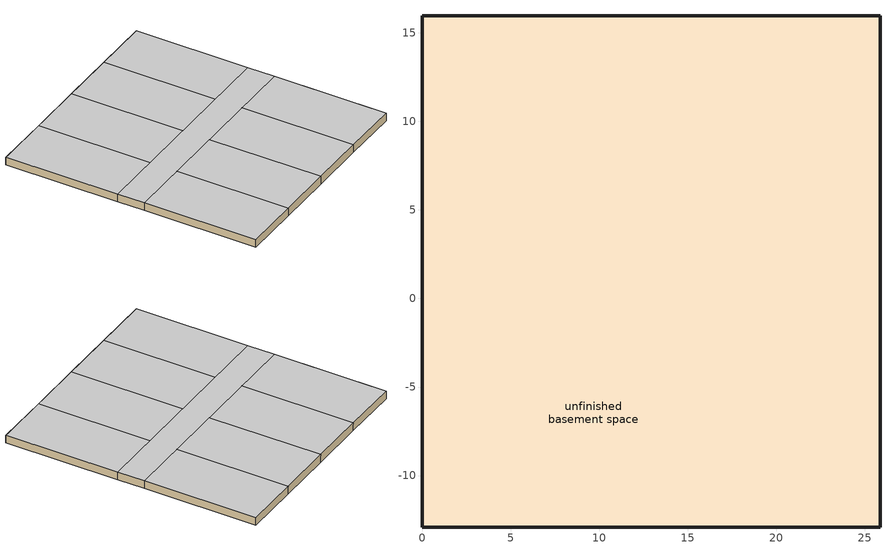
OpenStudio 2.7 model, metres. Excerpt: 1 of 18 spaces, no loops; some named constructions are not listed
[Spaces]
unfinished basement space
 floor foundation (FloorFndGrndUnfinB 1): 0,0 0,3.05 25.86,3.05 25.86,0 z-0.91
 floor foundation (FloorFndGrndUnfinB): 0,-12.93 0,0 6.47,0 6.47,-12.93 z-0.91
 floor foundation (FloorFndGrndUnfinB 4): 0,3.05 0,15.98 6.47,15.98 6.47,3.05 z-0.91
 floor foundation (FloorFndGrndUnfinB 5): 6.47,-12.93 6.47,0 12.93,0 12.93,-12.93 z-0.91
 floor foundation (FloorFndGrndUnfinB 2): 6.47,3.05 6.47,15.98 12.93,15.98 12.93,3.05 z-0.91
 floor foundation (FloorFndGrndUnfinB 3): 12.93,-12.93 12.93,0 19.4,0 19.4,-12.93 z-0.91
 floor foundation (FloorFndGrndUnfinB 6): 12.93,3.05 12.93,15.98 19.4,15.98 19.4,3.05 z-0.91
 floor foundation (FloorFndGrndUnfinB 7): 19.4,-12.93 19.4,0 25.86,0 25.86,-12.93 z-0.91
 floor foundation (FloorFndGrndUnfinB 8): 19.4,3.05 19.4,15.98 25.86,15.98 25.86,3.05 z-0.91
 wall foundation (WallFndGrndUnfinB 1): 0,3.05 0,0 / 25.86,0 25.86,3.05 z-0.91:0
 wall foundation (WallFndGrndUnfinB): 0,0 0,-12.93 6.47,-12.93 z-0.91:0
 wall foundation (WallFndGrndUnfinB 4): 6.47,15.98 0,15.98 0,3.05 z-0.91:0
 wall foundation (WallFndGrndUnfinB 5): 6.47,-12.93 12.93,-12.93 z-0.91:0
 wall foundation (WallFndGrndUnfinB 2): 12.93,15.98 6.47,15.98 z-0.91:0
 wall foundation (WallFndGrndUnfinB 3): 12.93,-12.93 19.4,-12.93 z-0.91:0
 wall foundation (WallFndGrndUnfinB 6): 19.4,15.98 12.93,15.98 z-0.91:0
 wall foundation (WallFndGrndUnfinB 7): 19.4,-12.93 25.86,-12.93 25.86,0 z-0.91:0
 wall foundation (WallFndGrndUnfinB 8): 25.86,3.05 25.86,15.98 19.4,15.98 z-0.91:0
 ceiling adiabatic (RoofUnfinUninsExt): 25.86,0 25.86,3.05 0,3.05 0,0 z0
 ceiling to living space (FloorUnfinBInsFin): 6.47,-12.93 6.47,0 0,0 0,-12.93 z0
 ceiling to living space|unit 2 (FloorUnfinBInsFin): 6.47,3.05 6.47,15.98 0,15.98 0,3.05 z0
 ceiling to living space|unit 3|story 1 (FloorUnfinBInsFin): 12.93,-12.93 12.93,0 6.47,0 6.47,-12.93 z0
 ceiling to living space|unit 4|story 1 (FloorUnfinBInsFin): 12.93,3.05 12.93,15.98 6.47,15.98 6.47,3.05 z0
 ceiling to living space|unit 5|story 1 (FloorUnfinBInsFin): 19.4,-12.93 19.4,0 12.93,0 12.93,-12.93 z0
 ceiling to living space|unit 6|story 1 (FloorUnfinBInsFin): 19.4,3.05 19.4,15.98 12.93,15.98 12.93,3.05 z0
 ceiling to living space|unit 7|story 1 (FloorUnfinBInsFin): 25.86,-12.93 25.86,0 19.4,0 19.4,-12.93 z0
 ceiling to living space|unit 8|story 1 (FloorUnfinBInsFin): 25.86,3.05 25.86,15.98 19.4,15.98 19.4,3.05 z0
[Construction]
FloorUnfinBInsFin: FloorIns, RoofSheathing, Wood Floor, Floor Covering
[Schedule:Ruleset]
Name | Default Day Schedule
res nv_3 temp schedule | Schedule Day 6
res nv_3 avail schedule | Schedule Day 7
res mv_3 range exhaust schedule | Schedule Day 8
res mv_3 bath exhaust schedule | Schedule Day 9
res nv_1 temp schedule | Schedule Day 10
res nv_1 avail schedule | Schedule Day 11
res mv_1 range exhaust schedule | Schedule Day 12
res mv_1 bath exhaust schedule | Schedule Day 13
res nv_2 temp schedule | Schedule Day 14
res nv_2 avail schedule | Schedule Day 15
res mv_2 range exhaust schedule | Schedule Day 16
res mv_2 bath exhaust schedule | Schedule Day 17
res nv_4 temp schedule | Schedule Day 18
res nv_4 avail schedule | Schedule Day 19
res mv_4 range exhaust schedule | Schedule Day 20
res mv_4 bath exhaust schedule | Schedule Day 21
res nv_7 temp schedule | Schedule Day 22
res nv_7 avail schedule | Schedule Day 23
res mv_7 range exhaust schedule | Schedule Day 24
res mv_7 bath exhaust schedule | Schedule Day 25
res nv_5 temp schedule | Schedule Day 26
res nv_5 avail schedule | Schedule Day 27
res mv_5 range exhaust schedule | Schedule Day 28
res mv_5 bath exhaust schedule | Schedule Day 29
res nv_6 temp schedule | Schedule Day 30
res nv_6 avail schedule | Schedule Day 31
res mv_6 range exhaust schedule | Schedule Day 32
res mv_6 bath exhaust schedule | Schedule Day 33
res nv_8 temp schedule | Schedule Day 34
res nv_8 avail schedule | Schedule Day 35
res mv_8 range exhaust schedule | Schedule Day 36
res mv_8 bath exhaust schedule | Schedule Day 37
[Schedule:Day]
Schedule Day 6; Schedule Day 7; Schedule Day 8; Schedule Day 9; Schedule Day 10; Schedule Day 11; Schedule Day 12; Schedule Day 13; Schedule Day 14; Schedule Day 15; Schedule Day 16; Schedule Day 17; Schedule Day 18; Schedule Day 19; Schedule Day 20; Schedule Day 21; Schedule Day 22; Schedule Day 23; Schedule Day 24; Schedule Day 25; Schedule Day 26; Schedule Day 27; Schedule Day 28; Schedule Day 29; Schedule Day 30; Schedule Day 31; Schedule Day 32; Schedule Day 33; Schedule Day 34; Schedule Day 35; Schedule Day 36; Schedule Day 37: 24, 0, 0
res nv_3 temp schedule allday1; res nv_3 temp schedule allday2; res nv_3 temp schedule allday3; res nv_3 temp schedule allday4; res nv_3 temp schedule allday11; res nv_3 temp schedule allday12; res nv_1 temp schedule allday1; res nv_1 temp schedule allday2; res nv_1 temp schedule allday3; res nv_1 temp schedule allday4; res nv_1 temp schedule allday11; res nv_1 temp schedule allday12; res nv_2 temp schedule allday1; res nv_2 temp schedule allday2; res nv_2 temp schedule allday3; res nv_2 temp schedule allday4; res nv_2 temp schedule allday11; res nv_2 temp schedule allday12; res nv_4 temp schedule allday1; res nv_4 temp schedule allday2; res nv_4 temp schedule allday3; res nv_4 temp schedule allday4; res nv_4 temp schedule allday11; res nv_4 temp schedule allday12; res nv_7 temp schedule allday1; res nv_7 temp schedule allday2; res nv_7 temp schedule allday3; res nv_7 temp schedule allday4; res nv_7 temp schedule allday11; res nv_7 temp schedule allday12; res nv_5 temp schedule allday1; res nv_5 temp schedule allday2; res nv_5 temp schedule allday3; res nv_5 temp schedule allday4; res nv_5 temp schedule allday11; res nv_5 temp schedule allday12; res nv_6 temp schedule allday1; res nv_6 temp schedule allday2; res nv_6 temp schedule allday3; res nv_6 temp schedule allday4; res nv_6 temp schedule allday11; res nv_6 temp schedule allday12; res nv_8 temp schedule allday1; res nv_8 temp schedule allday2; res nv_8 temp schedule allday3; res nv_8 temp schedule allday4; res nv_8 temp schedule allday11; res nv_8 temp schedule allday12: 1, 0, 23.8889, 24, 0, 23.8889
res nv_3 temp schedule allday5; res nv_3 temp schedule allday6; res nv_3 temp schedule allday10; res nv_1 temp schedule allday5; res nv_1 temp schedule allday6; res nv_1 temp schedule allday10; res nv_2 temp schedule allday5; res nv_2 temp schedule allday6; res nv_2 temp schedule allday10; res nv_4 temp schedule allday5; res nv_4 temp schedule allday6; res nv_4 temp schedule allday10; res nv_7 temp schedule allday5; res nv_7 temp schedule allday6; res nv_7 temp schedule allday10; res nv_5 temp schedule allday5; res nv_5 temp schedule allday6; res nv_5 temp schedule allday10; res nv_6 temp schedule allday5; res nv_6 temp schedule allday6; res nv_6 temp schedule allday10; res nv_8 temp schedule allday5; res nv_8 temp schedule allday6; res nv_8 temp schedule allday10: 24, 0, 22.2222
res nv_3 temp schedule allday7; res nv_3 temp schedule allday8; res nv_3 temp schedule allday9; res nv_1 temp schedule allday7; res nv_1 temp schedule allday8; res nv_1 temp schedule allday9; res nv_2 temp schedule allday7; res nv_2 temp schedule allday8; res nv_2 temp schedule allday9; res nv_4 temp schedule allday7; res nv_4 temp schedule allday8; res nv_4 temp schedule allday9; res nv_7 temp schedule allday7; res nv_7 temp schedule allday8; res nv_7 temp schedule allday9; res nv_5 temp schedule allday7; res nv_5 temp schedule allday8; res nv_5 temp schedule allday9; res nv_6 temp schedule allday7; res nv_6 temp schedule allday8; res nv_6 temp schedule allday9; res nv_8 temp schedule allday7; res nv_8 temp schedule allday8; res nv_8 temp schedule allday9: 1, 0, 22.2222, 24, 0, 22.2222
res nv_3 availability schedule allday1 on; res nv_3 availability schedule allday1 on 1; res nv_3 availability schedule allday1 on 2; res nv_3 availability schedule allday1 on 3; res nv_3 availability schedule allday1 on 4; res nv_3 availability schedule allday1 on 5; res nv_3 availability schedule allday1 on 6; res nv_3 availability schedule allday1 on 7; res nv_3 availability schedule allday1 on 8; res nv_3 availability schedule allday1 on 9; res nv_3 availability schedule allday1 on 10; res nv_3 availability schedule allday1 on 11; res nv_1 availability schedule allday1 on; res nv_1 availability schedule allday1 on 1; res nv_1 availability schedule allday1 on 2; res nv_1 availability schedule allday1 on 3; res nv_1 availability schedule allday1 on 4; res nv_1 availability schedule allday1 on 5; res nv_1 availability schedule allday1 on 6; res nv_1 availability schedule allday1 on 7; res nv_1 availability schedule allday1 on 8; res nv_1 availability schedule allday1 on 9; res nv_1 availability schedule allday1 on 10; res nv_1 availability schedule allday1 on 11; res nv_2 availability schedule allday1 on; res nv_2 availability schedule allday1 on 1; res nv_2 availability schedule allday1 on 2; res nv_2 availability schedule allday1 on 3; res nv_2 availability schedule allday1 on 4; res nv_2 availability schedule allday1 on 5; res nv_2 availability schedule allday1 on 6; res nv_2 availability schedule allday1 on 7; res nv_2 availability schedule allday1 on 8; res nv_2 availability schedule allday1 on 9; res nv_2 availability schedule allday1 on 10; res nv_2 availability schedule allday1 on 11; res nv_4 availability schedule allday1 on; res nv_4 availability schedule allday1 on 1; res nv_4 availability schedule allday1 on 2; res nv_4 availability schedule allday1 on 3; res nv_4 availability schedule allday1 on 4; res nv_4 availability schedule allday1 on 5; res nv_4 availability schedule allday1 on 6; res nv_4 availability schedule allday1 on 7; res nv_4 availability schedule allday1 on 8; res nv_4 availability schedule allday1 on 9; res nv_4 availability schedule allday1 on 10; res nv_4 availability schedule allday1 on 11; res nv_7 availability schedule allday1 on; res nv_7 availability schedule allday1 on 1; res nv_7 availability schedule allday1 on 2; res nv_7 availability schedule allday1 on 3; res nv_7 availability schedule allday1 on 4; res nv_7 availability schedule allday1 on 5; res nv_7 availability schedule allday1 on 6; res nv_7 availability schedule allday1 on 7; res nv_7 availability schedule allday1 on 8; res nv_7 availability schedule allday1 on 9; res nv_7 availability schedule allday1 on 10; res nv_7 availability schedule allday1 on 11; res nv_5 availability schedule allday1 on; res nv_5 availability schedule allday1 on 1; res nv_5 availability schedule allday1 on 2; res nv_5 availability schedule allday1 on 3; res nv_5 availability schedule allday1 on 4; res nv_5 availability schedule allday1 on 5; res nv_5 availability schedule allday1 on 6; res nv_5 availability schedule allday1 on 7; res nv_5 availability schedule allday1 on 8; res nv_5 availability schedule allday1 on 9; res nv_5 availability schedule allday1 on 10; res nv_5 availability schedule allday1 on 11; res nv_6 availability schedule allday1 on; res nv_6 availability schedule allday1 on 1; res nv_6 availability schedule allday1 on 2; res nv_6 availability schedule allday1 on 3; res nv_6 availability schedule allday1 on 4; res nv_6 availability schedule allday1 on 5; res nv_6 availability schedule allday1 on 6; res nv_6 availability schedule allday1 on 7; res nv_6 availability schedule allday1 on 8; res nv_6 availability schedule allday1 on 9; res nv_6 availability schedule allday1 on 10; res nv_6 availability schedule allday1 on 11; res nv_8 availability schedule allday1 on; res nv_8 availability schedule allday1 on 1; res nv_8 availability schedule allday1 on 2; res nv_8 availability schedule allday1 on 3; res nv_8 availability schedule allday1 on 4; res nv_8 availability schedule allday1 on 5; res nv_8 availability schedule allday1 on 6; res nv_8 availability schedule allday1 on 7; res nv_8 availability schedule allday1 on 8; res nv_8 availability schedule allday1 on 9; res nv_8 availability schedule allday1 on 10; res nv_8 availability schedule allday1 on 11: 1, 0, 1, 2, 0, 1, 3, 0, 1, 4, 0, 1, 5, 0, 1, 6, 0, 1, 7, 0, 1, 8, 0, 1, 9, 0, 1, 10, 0, 1, 11, 0, 1, 12, 0, 1, 13, 0, 1, 14, 0, 1, 15, 0, 1, 16, 0, 1, 17, 0, 1, 18, 0, 1, 19, 0, 1, 20, 0, 1, 21, 0, 1, 22, 0, 1, 23, 0, 1, 24, 0, 1
res mv_3 range exhaust schedule allday1; res mv_3 range exhaust schedule allday2; res mv_3 range exhaust schedule allday3; res mv_3 range exhaust schedule allday4; res mv_3 range exhaust schedule allday5; res mv_3 range exhaust schedule allday6; res mv_3 range exhaust schedule allday7; res mv_3 range exhaust schedule allday8; res mv_3 range exhaust schedule allday9; res mv_3 range exhaust schedule allday10; res mv_3 range exhaust schedule allday11; res mv_3 range exhaust schedule allday12; res mv_1 range exhaust schedule allday1; res mv_1 range exhaust schedule allday2; res mv_1 range exhaust schedule allday3; res mv_1 range exhaust schedule allday4; res mv_1 range exhaust schedule allday5; res mv_1 range exhaust schedule allday6; res mv_1 range exhaust schedule allday7; res mv_1 range exhaust schedule allday8; res mv_1 range exhaust schedule allday9; res mv_1 range exhaust schedule allday10; res mv_1 range exhaust schedule allday11; res mv_1 range exhaust schedule allday12; res mv_2 range exhaust schedule allday1; res mv_2 range exhaust schedule allday2; res mv_2 range exhaust schedule allday3; res mv_2 range exhaust schedule allday4; res mv_2 range exhaust schedule allday5; res mv_2 range exhaust schedule allday6; res mv_2 range exhaust schedule allday7; res mv_2 range exhaust schedule allday8; res mv_2 range exhaust schedule allday9; res mv_2 range exhaust schedule allday10; res mv_2 range exhaust schedule allday11; res mv_2 range exhaust schedule allday12; res mv_4 range exhaust schedule allday1; res mv_4 range exhaust schedule allday2; res mv_4 range exhaust schedule allday3; res mv_4 range exhaust schedule allday4; res mv_4 range exhaust schedule allday5; res mv_4 range exhaust schedule allday6; res mv_4 range exhaust schedule allday7; res mv_4 range exhaust schedule allday8; res mv_4 range exhaust schedule allday9; res mv_4 range exhaust schedule allday10; res mv_4 range exhaust schedule allday11; res mv_4 range exhaust schedule allday12; res mv_7 range exhaust schedule allday1; res mv_7 range exhaust schedule allday2; res mv_7 range exhaust schedule allday3; res mv_7 range exhaust schedule allday4; res mv_7 range exhaust schedule allday5; res mv_7 range exhaust schedule allday6; res mv_7 range exhaust schedule allday7; res mv_7 range exhaust schedule allday8; res mv_7 range exhaust schedule allday9; res mv_7 range exhaust schedule allday10; res mv_7 range exhaust schedule allday11; res mv_7 range exhaust schedule allday12; res mv_5 range exhaust schedule allday1; res mv_5 range exhaust schedule allday2; res mv_5 range exhaust schedule allday3; res mv_5 range exhaust schedule allday4; res mv_5 range exhaust schedule allday5; res mv_5 range exhaust schedule allday6; res mv_5 range exhaust schedule allday7; res mv_5 range exhaust schedule allday8; res mv_5 range exhaust schedule allday9; res mv_5 range exhaust schedule allday10; res mv_5 range exhaust schedule allday11; res mv_5 range exhaust schedule allday12; res mv_6 range exhaust schedule allday1; res mv_6 range exhaust schedule allday2; res mv_6 range exhaust schedule allday3; res mv_6 range exhaust schedule allday4; res mv_6 range exhaust schedule allday5; res mv_6 range exhaust schedule allday6; res mv_6 range exhaust schedule allday7; res mv_6 range exhaust schedule allday8; res mv_6 range exhaust schedule allday9; res mv_6 range exhaust schedule allday10; res mv_6 range exhaust schedule allday11; res mv_6 range exhaust schedule allday12; res mv_8 range exhaust schedule allday1; res mv_8 range exhaust schedule allday2; res mv_8 range exhaust schedule allday3; res mv_8 range exhaust schedule allday4; res mv_8 range exhaust schedule allday5; res mv_8 range exhaust schedule allday6; res mv_8 range exhaust schedule allday7; res mv_8 range exhaust schedule allday8; res mv_8 range exhaust schedule allday9; res mv_8 range exhaust schedule allday10; res mv_8 range exhaust schedule allday11; res mv_8 range exhaust schedule allday12: 15, 0, 0, 16, 0, 1, 24, 0, 0
res mv_3 bath exhaust schedule allday1; res mv_3 bath exhaust schedule allday2; res mv_3 bath exhaust schedule allday3; res mv_3 bath exhaust schedule allday4; res mv_3 bath exhaust schedule allday5; res mv_3 bath exhaust schedule allday6; res mv_3 bath exhaust schedule allday7; res mv_3 bath exhaust schedule allday8; res mv_3 bath exhaust schedule allday9; res mv_3 bath exhaust schedule allday10; res mv_3 bath exhaust schedule allday11; res mv_3 bath exhaust schedule allday12; res mv_1 bath exhaust schedule allday1; res mv_1 bath exhaust schedule allday2; res mv_1 bath exhaust schedule allday3; res mv_1 bath exhaust schedule allday4; res mv_1 bath exhaust schedule allday5; res mv_1 bath exhaust schedule allday6; res mv_1 bath exhaust schedule allday7; res mv_1 bath exhaust schedule allday8; res mv_1 bath exhaust schedule allday9; res mv_1 bath exhaust schedule allday10; res mv_1 bath exhaust schedule allday11; res mv_1 bath exhaust schedule allday12; res mv_2 bath exhaust schedule allday1; res mv_2 bath exhaust schedule allday2; res mv_2 bath exhaust schedule allday3; res mv_2 bath exhaust schedule allday4; res mv_2 bath exhaust schedule allday5; res mv_2 bath exhaust schedule allday6; res mv_2 bath exhaust schedule allday7; res mv_2 bath exhaust schedule allday8; res mv_2 bath exhaust schedule allday9; res mv_2 bath exhaust schedule allday10; res mv_2 bath exhaust schedule allday11; res mv_2 bath exhaust schedule allday12; res mv_4 bath exhaust schedule allday1; res mv_4 bath exhaust schedule allday2; res mv_4 bath exhaust schedule allday3; res mv_4 bath exhaust schedule allday4; res mv_4 bath exhaust schedule allday5; res mv_4 bath exhaust schedule allday6; res mv_4 bath exhaust schedule allday7; res mv_4 bath exhaust schedule allday8; res mv_4 bath exhaust schedule allday9; res mv_4 bath exhaust schedule allday10; res mv_4 bath exhaust schedule allday11; res mv_4 bath exhaust schedule allday12; res mv_7 bath exhaust schedule allday1; res mv_7 bath exhaust schedule allday2; res mv_7 bath exhaust schedule allday3; res mv_7 bath exhaust schedule allday4; res mv_7 bath exhaust schedule allday5; res mv_7 bath exhaust schedule allday6; res mv_7 bath exhaust schedule allday7; res mv_7 bath exhaust schedule allday8; res mv_7 bath exhaust schedule allday9; res mv_7 bath exhaust schedule allday10; res mv_7 bath exhaust schedule allday11; res mv_7 bath exhaust schedule allday12; res mv_5 bath exhaust schedule allday1; res mv_5 bath exhaust schedule allday2; res mv_5 bath exhaust schedule allday3; res mv_5 bath exhaust schedule allday4; res mv_5 bath exhaust schedule allday5; res mv_5 bath exhaust schedule allday6; res mv_5 bath exhaust schedule allday7; res mv_5 bath exhaust schedule allday8; res mv_5 bath exhaust schedule allday9; res mv_5 bath exhaust schedule allday10; res mv_5 bath exhaust schedule allday11; res mv_5 bath exhaust schedule allday12; res mv_6 bath exhaust schedule allday1; res mv_6 bath exhaust schedule allday2; res mv_6 bath exhaust schedule allday3; res mv_6 bath exhaust schedule allday4; res mv_6 bath exhaust schedule allday5; res mv_6 bath exhaust schedule allday6; res mv_6 bath exhaust schedule allday7; res mv_6 bath exhaust schedule allday8; res mv_6 bath exhaust schedule allday9; res mv_6 bath exhaust schedule allday10; res mv_6 bath exhaust schedule allday11; res mv_6 bath exhaust schedule allday12; res mv_8 bath exhaust schedule allday1; res mv_8 bath exhaust schedule allday2; res mv_8 bath exhaust schedule allday3; res mv_8 bath exhaust schedule allday4; res mv_8 bath exhaust schedule allday5; res mv_8 bath exhaust schedule allday6; res mv_8 bath exhaust schedule allday7; res mv_8 bath exhaust schedule allday8; res mv_8 bath exhaust schedule allday9; res mv_8 bath exhaust schedule allday10; res mv_8 bath exhaust schedule allday11; res mv_8 bath exhaust schedule allday12: 4, 0, 0, 5, 0, 1, 24, 0, 0
[Schedule:Rule] Apply Monday=Yes; Apply Wednesday=Yes; Apply Friday=Yes; Date Specification Type=DateRange; Start Day=1
Name | Schedule Ruleset | Rule Order | Day Schedule | Apply Sunday | Apply Tuesday | Apply Thursday | Apply Saturday | Start Month | End Month | End Day
res nv_3 temp schedule allday ruleset1 | res nv_3 temp schedule | 11 | res nv_3 temp schedule allday1 | Yes | Yes | Yes | Yes | 1 | 1 | 31
res nv_3 temp schedule allday ruleset2 | res nv_3 temp schedule | 10 | res nv_3 temp schedule allday2 | Yes | Yes | Yes | Yes | 2 | 2 | 28
res nv_3 temp schedule allday ruleset3 | res nv_3 temp schedule | 9 | res nv_3 temp schedule allday3 | Yes | Yes | Yes | Yes | 3 | 3 | 31
res nv_3 temp schedule allday ruleset4 | res nv_3 temp schedule | 8 | res nv_3 temp schedule allday4 | Yes | Yes | Yes | Yes | 4 | 4 | 30
res nv_3 temp schedule allday ruleset5 | res nv_3 temp schedule | 7 | res nv_3 temp schedule allday5 | Yes | Yes | Yes | Yes | 5 | 5 | 31
res nv_3 temp schedule allday ruleset6 | res nv_3 temp schedule | 6 | res nv_3 temp schedule allday6 | Yes | Yes | Yes | Yes | 6 | 6 | 30
res nv_3 temp schedule allday ruleset7 | res nv_3 temp schedule | 5 | res nv_3 temp schedule allday7 | Yes | Yes | Yes | Yes | 7 | 7 | 31
res nv_3 temp schedule allday ruleset8 | res nv_3 temp schedule | 4 | res nv_3 temp schedule allday8 | Yes | Yes | Yes | Yes | 8 | 8 | 31
res nv_3 temp schedule allday ruleset9 | res nv_3 temp schedule | 3 | res nv_3 temp schedule allday9 | Yes | Yes | Yes | Yes | 9 | 9 | 30
res nv_3 temp schedule allday ruleset10 | res nv_3 temp schedule | 2 | res nv_3 temp schedule allday10 | Yes | Yes | Yes | Yes | 10 | 10 | 31
res nv_3 temp schedule allday ruleset11 | res nv_3 temp schedule | 1 | res nv_3 temp schedule allday11 | Yes | Yes | Yes | Yes | 11 | 11 | 30
res nv_3 temp schedule allday ruleset12 | res nv_3 temp schedule | 0 | res nv_3 temp schedule allday12 | Yes | Yes | Yes | Yes | 12 | 12 | 31
res nv_3 availability schedule allday ruleset1 on | res nv_3 avail schedule | 11 | res nv_3 availability schedule allday1 on |  |  |  |  | 1 | 1 | 31
res nv_3 availability schedule allday ruleset2 on | res nv_3 avail schedule | 10 | res nv_3 availability schedule allday1 on 1 |  |  |  |  | 2 | 2 | 28
res nv_3 availability schedule allday ruleset3 on | res nv_3 avail schedule | 9 | res nv_3 availability schedule allday1 on 2 |  |  |  |  | 3 | 3 | 31
res nv_3 availability schedule allday ruleset4 on | res nv_3 avail schedule | 8 | res nv_3 availability schedule allday1 on 3 |  |  |  |  | 4 | 4 | 30
res nv_3 availability schedule allday ruleset5 on | res nv_3 avail schedule | 7 | res nv_3 availability schedule allday1 on 4 |  |  |  |  | 5 | 5 | 31
res nv_3 availability schedule allday ruleset6 on | res nv_3 avail schedule | 6 | res nv_3 availability schedule allday1 on 5 |  |  |  |  | 6 | 6 | 30
res nv_3 availability schedule allday ruleset7 on | res nv_3 avail schedule | 5 | res nv_3 availability schedule allday1 on 6 |  |  |  |  | 7 | 7 | 31
res nv_3 availability schedule allday ruleset8 on | res nv_3 avail schedule | 4 | res nv_3 availability schedule allday1 on 7 |  |  |  |  | 8 | 8 | 31
res nv_3 availability schedule allday ruleset9 on | res nv_3 avail schedule | 3 | res nv_3 availability schedule allday1 on 8 |  |  |  |  | 9 | 9 | 30
res nv_3 availability schedule allday ruleset10 on | res nv_3 avail schedule | 2 | res nv_3 availability schedule allday1 on 9 |  |  |  |  | 10 | 10 | 31
res nv_3 availability schedule allday ruleset11 on | res nv_3 avail schedule | 1 | res nv_3 availability schedule allday1 on 10 |  |  |  |  | 11 | 11 | 30
res nv_3 availability schedule allday ruleset12 on | res nv_3 avail schedule | 0 | res nv_3 availability schedule allday1 on 11 |  |  |  |  | 12 | 12 | 31
res mv_3 range exhaust schedule allday ruleset1 | res mv_3 range exhaust schedule | 11 | res mv_3 range exhaust schedule allday1 | Yes | Yes | Yes | Yes | 1 | 1 | 31
res mv_3 range exhaust schedule allday ruleset2 | res mv_3 range exhaust schedule | 10 | res mv_3 range exhaust schedule allday2 | Yes | Yes | Yes | Yes | 2 | 2 | 28
res mv_3 range exhaust schedule allday ruleset3 | res mv_3 range exhaust schedule | 9 | res mv_3 range exhaust schedule allday3 | Yes | Yes | Yes | Yes | 3 | 3 | 31
res mv_3 range exhaust schedule allday ruleset4 | res mv_3 range exhaust schedule | 8 | res mv_3 range exhaust schedule allday4 | Yes | Yes | Yes | Yes | 4 | 4 | 30
res mv_3 range exhaust schedule allday ruleset5 | res mv_3 range exhaust schedule | 7 | res mv_3 range exhaust schedule allday5 | Yes | Yes | Yes | Yes | 5 | 5 | 31
res mv_3 range exhaust schedule allday ruleset6 | res mv_3 range exhaust schedule | 6 | res mv_3 range exhaust schedule allday6 | Yes | Yes | Yes | Yes | 6 | 6 | 30
res mv_3 range exhaust schedule allday ruleset7 | res mv_3 range exhaust schedule | 5 | res mv_3 range exhaust schedule allday7 | Yes | Yes | Yes | Yes | 7 | 7 | 31
res mv_3 range exhaust schedule allday ruleset8 | res mv_3 range exhaust schedule | 4 | res mv_3 range exhaust schedule allday8 | Yes | Yes | Yes | Yes | 8 | 8 | 31
res mv_3 range exhaust schedule allday ruleset9 | res mv_3 range exhaust schedule | 3 | res mv_3 range exhaust schedule allday9 | Yes | Yes | Yes | Yes | 9 | 9 | 30
res mv_3 range exhaust schedule allday ruleset10 | res mv_3 range exhaust schedule | 2 | res mv_3 range exhaust schedule allday10 | Yes | Yes | Yes | Yes | 10 | 10 | 31
res mv_3 range exhaust schedule allday ruleset11 | res mv_3 range exhaust schedule | 1 | res mv_3 range exhaust schedule allday11 | Yes | Yes | Yes | Yes | 11 | 11 | 30
res mv_3 range exhaust schedule allday ruleset12 | res mv_3 range exhaust schedule | 0 | res mv_3 range exhaust schedule allday12 | Yes | Yes | Yes | Yes | 12 | 12 | 31
res mv_3 bath exhaust schedule allday ruleset1 | res mv_3 bath exhaust schedule | 11 | res mv_3 bath exhaust schedule allday1 | Yes | Yes | Yes | Yes | 1 | 1 | 31
res mv_3 bath exhaust schedule allday ruleset2 | res mv_3 bath exhaust schedule | 10 | res mv_3 bath exhaust schedule allday2 | Yes | Yes | Yes | Yes | 2 | 2 | 28
res mv_3 bath exhaust schedule allday ruleset3 | res mv_3 bath exhaust schedule | 9 | res mv_3 bath exhaust schedule allday3 | Yes | Yes | Yes | Yes | 3 | 3 | 31
res mv_3 bath exhaust schedule allday ruleset4 | res mv_3 bath exhaust schedule | 8 | res mv_3 bath exhaust schedule allday4 | Yes | Yes | Yes | Yes | 4 | 4 | 30
res mv_3 bath exhaust schedule allday ruleset5 | res mv_3 bath exhaust schedule | 7 | res mv_3 bath exhaust schedule allday5 | Yes | Yes | Yes | Yes | 5 | 5 | 31
res mv_3 bath exhaust schedule allday ruleset6 | res mv_3 bath exhaust schedule | 6 | res mv_3 bath exhaust schedule allday6 | Yes | Yes | Yes | Yes | 6 | 6 | 30
res mv_3 bath exhaust schedule allday ruleset7 | res mv_3 bath exhaust schedule | 5 | res mv_3 bath exhaust schedule allday7 | Yes | Yes | Yes | Yes | 7 | 7 | 31
res mv_3 bath exhaust schedule allday ruleset8 | res mv_3 bath exhaust schedule | 4 | res mv_3 bath exhaust schedule allday8 | Yes | Yes | Yes | Yes | 8 | 8 | 31
res mv_3 bath exhaust schedule allday ruleset9 | res mv_3 bath exhaust schedule | 3 | res mv_3 bath exhaust schedule allday9 | Yes | Yes | Yes | Yes | 9 | 9 | 30
res mv_3 bath exhaust schedule allday ruleset10 | res mv_3 bath exhaust schedule | 2 | res mv_3 bath exhaust schedule allday10 | Yes | Yes | Yes | Yes | 10 | 10 | 31
res mv_3 bath exhaust schedule allday ruleset11 | res mv_3 bath exhaust schedule | 1 | res mv_3 bath exhaust schedule allday11 | Yes | Yes | Yes | Yes | 11 | 11 | 30
res mv_3 bath exhaust schedule allday ruleset12 | res mv_3 bath exhaust schedule | 0 | res mv_3 bath exhaust schedule allday12 | Yes | Yes | Yes | Yes | 12 | 12 | 31
res nv_1 temp schedule allday ruleset1 | res nv_1 temp schedule | 11 | res nv_1 temp schedule allday1 | Yes | Yes | Yes | Yes | 1 | 1 | 31
res nv_1 temp schedule allday ruleset2 | res nv_1 temp schedule | 10 | res nv_1 temp schedule allday2 | Yes | Yes | Yes | Yes | 2 | 2 | 28
res nv_1 temp schedule allday ruleset3 | res nv_1 temp schedule | 9 | res nv_1 temp schedule allday3 | Yes | Yes | Yes | Yes | 3 | 3 | 31
res nv_1 temp schedule allday ruleset4 | res nv_1 temp schedule | 8 | res nv_1 temp schedule allday4 | Yes | Yes | Yes | Yes | 4 | 4 | 30
res nv_1 temp schedule allday ruleset5 | res nv_1 temp schedule | 7 | res nv_1 temp schedule allday5 | Yes | Yes | Yes | Yes | 5 | 5 | 31
res nv_1 temp schedule allday ruleset6 | res nv_1 temp schedule | 6 | res nv_1 temp schedule allday6 | Yes | Yes | Yes | Yes | 6 | 6 | 30
res nv_1 temp schedule allday ruleset7 | res nv_1 temp schedule | 5 | res nv_1 temp schedule allday7 | Yes | Yes | Yes | Yes | 7 | 7 | 31
res nv_1 temp schedule allday ruleset8 | res nv_1 temp schedule | 4 | res nv_1 temp schedule allday8 | Yes | Yes | Yes | Yes | 8 | 8 | 31
res nv_1 temp schedule allday ruleset9 | res nv_1 temp schedule | 3 | res nv_1 temp schedule allday9 | Yes | Yes | Yes | Yes | 9 | 9 | 30
res nv_1 temp schedule allday ruleset10 | res nv_1 temp schedule | 2 | res nv_1 temp schedule allday10 | Yes | Yes | Yes | Yes | 10 | 10 | 31
res nv_1 temp schedule allday ruleset11 | res nv_1 temp schedule | 1 | res nv_1 temp schedule allday11 | Yes | Yes | Yes | Yes | 11 | 11 | 30
res nv_1 temp schedule allday ruleset12 | res nv_1 temp schedule | 0 | res nv_1 temp schedule allday12 | Yes | Yes | Yes | Yes | 12 | 12 | 31
res nv_1 availability schedule allday ruleset1 on | res nv_1 avail schedule | 11 | res nv_1 availability schedule allday1 on |  |  |  |  | 1 | 1 | 31
res nv_1 availability schedule allday ruleset2 on | res nv_1 avail schedule | 10 | res nv_1 availability schedule allday1 on 1 |  |  |  |  | 2 | 2 | 28
res nv_1 availability schedule allday ruleset3 on | res nv_1 avail schedule | 9 | res nv_1 availability schedule allday1 on 2 |  |  |  |  | 3 | 3 | 31
res nv_1 availability schedule allday ruleset4 on | res nv_1 avail schedule | 8 | res nv_1 availability schedule allday1 on 3 |  |  |  |  | 4 | 4 | 30
res nv_1 availability schedule allday ruleset5 on | res nv_1 avail schedule | 7 | res nv_1 availability schedule allday1 on 4 |  |  |  |  | 5 | 5 | 31
res nv_1 availability schedule allday ruleset6 on | res nv_1 avail schedule | 6 | res nv_1 availability schedule allday1 on 5 |  |  |  |  | 6 | 6 | 30
res nv_1 availability schedule allday ruleset7 on | res nv_1 avail schedule | 5 | res nv_1 availability schedule allday1 on 6 |  |  |  |  | 7 | 7 | 31
res nv_1 availability schedule allday ruleset8 on | res nv_1 avail schedule | 4 | res nv_1 availability schedule allday1 on 7 |  |  |  |  | 8 | 8 | 31
res nv_1 availability schedule allday ruleset9 on | res nv_1 avail schedule | 3 | res nv_1 availability schedule allday1 on 8 |  |  |  |  | 9 | 9 | 30
res nv_1 availability schedule allday ruleset10 on | res nv_1 avail schedule | 2 | res nv_1 availability schedule allday1 on 9 |  |  |  |  | 10 | 10 | 31
res nv_1 availability schedule allday ruleset11 on | res nv_1 avail schedule | 1 | res nv_1 availability schedule allday1 on 10 |  |  |  |  | 11 | 11 | 30
res nv_1 availability schedule allday ruleset12 on | res nv_1 avail schedule | 0 | res nv_1 availability schedule allday1 on 11 |  |  |  |  | 12 | 12 | 31
res mv_1 range exhaust schedule allday ruleset1 | res mv_1 range exhaust schedule | 11 | res mv_1 range exhaust schedule allday1 | Yes | Yes | Yes | Yes | 1 | 1 | 31
res mv_1 range exhaust schedule allday ruleset2 | res mv_1 range exhaust schedule | 10 | res mv_1 range exhaust schedule allday2 | Yes | Yes | Yes | Yes | 2 | 2 | 28
res mv_1 range exhaust schedule allday ruleset3 | res mv_1 range exhaust schedule | 9 | res mv_1 range exhaust schedule allday3 | Yes | Yes | Yes | Yes | 3 | 3 | 31
res mv_1 range exhaust schedule allday ruleset4 | res mv_1 range exhaust schedule | 8 | res mv_1 range exhaust schedule allday4 | Yes | Yes | Yes | Yes | 4 | 4 | 30
res mv_1 range exhaust schedule allday ruleset5 | res mv_1 range exhaust schedule | 7 | res mv_1 range exhaust schedule allday5 | Yes | Yes | Yes | Yes | 5 | 5 | 31
res mv_1 range exhaust schedule allday ruleset6 | res mv_1 range exhaust schedule | 6 | res mv_1 range exhaust schedule allday6 | Yes | Yes | Yes | Yes | 6 | 6 | 30
res mv_1 range exhaust schedule allday ruleset7 | res mv_1 range exhaust schedule | 5 | res mv_1 range exhaust schedule allday7 | Yes | Yes | Yes | Yes | 7 | 7 | 31
res mv_1 range exhaust schedule allday ruleset8 | res mv_1 range exhaust schedule | 4 | res mv_1 range exhaust schedule allday8 | Yes | Yes | Yes | Yes | 8 | 8 | 31
res mv_1 range exhaust schedule allday ruleset9 | res mv_1 range exhaust schedule | 3 | res mv_1 range exhaust schedule allday9 | Yes | Yes | Yes | Yes | 9 | 9 | 30
res mv_1 range exhaust schedule allday ruleset10 | res mv_1 range exhaust schedule | 2 | res mv_1 range exhaust schedule allday10 | Yes | Yes | Yes | Yes | 10 | 10 | 31
res mv_1 range exhaust schedule allday ruleset11 | res mv_1 range exhaust schedule | 1 | res mv_1 range exhaust schedule allday11 | Yes | Yes | Yes | Yes | 11 | 11 | 30
res mv_1 range exhaust schedule allday ruleset12 | res mv_1 range exhaust schedule | 0 | res mv_1 range exhaust schedule allday12 | Yes | Yes | Yes | Yes | 12 | 12 | 31
res mv_1 bath exhaust schedule allday ruleset1 | res mv_1 bath exhaust schedule | 11 | res mv_1 bath exhaust schedule allday1 | Yes | Yes | Yes | Yes | 1 | 1 | 31
res mv_1 bath exhaust schedule allday ruleset2 | res mv_1 bath exhaust schedule | 10 | res mv_1 bath exhaust schedule allday2 | Yes | Yes | Yes | Yes | 2 | 2 | 28
res mv_1 bath exhaust schedule allday ruleset3 | res mv_1 bath exhaust schedule | 9 | res mv_1 bath exhaust schedule allday3 | Yes | Yes | Yes | Yes | 3 | 3 | 31
res mv_1 bath exhaust schedule allday ruleset4 | res mv_1 bath exhaust schedule | 8 | res mv_1 bath exhaust schedule allday4 | Yes | Yes | Yes | Yes | 4 | 4 | 30
res mv_1 bath exhaust schedule allday ruleset5 | res mv_1 bath exhaust schedule | 7 | res mv_1 bath exhaust schedule allday5 | Yes | Yes | Yes | Yes | 5 | 5 | 31
res mv_1 bath exhaust schedule allday ruleset6 | res mv_1 bath exhaust schedule | 6 | res mv_1 bath exhaust schedule allday6 | Yes | Yes | Yes | Yes | 6 | 6 | 30
res mv_1 bath exhaust schedule allday ruleset7 | res mv_1 bath exhaust schedule | 5 | res mv_1 bath exhaust schedule allday7 | Yes | Yes | Yes | Yes | 7 | 7 | 31
res mv_1 bath exhaust schedule allday ruleset8 | res mv_1 bath exhaust schedule | 4 | res mv_1 bath exhaust schedule allday8 | Yes | Yes | Yes | Yes | 8 | 8 | 31
res mv_1 bath exhaust schedule allday ruleset9 | res mv_1 bath exhaust schedule | 3 | res mv_1 bath exhaust schedule allday9 | Yes | Yes | Yes | Yes | 9 | 9 | 30
res mv_1 bath exhaust schedule allday ruleset10 | res mv_1 bath exhaust schedule | 2 | res mv_1 bath exhaust schedule allday10 | Yes | Yes | Yes | Yes | 10 | 10 | 31
res mv_1 bath exhaust schedule allday ruleset11 | res mv_1 bath exhaust schedule | 1 | res mv_1 bath exhaust schedule allday11 | Yes | Yes | Yes | Yes | 11 | 11 | 30
res mv_1 bath exhaust schedule allday ruleset12 | res mv_1 bath exhaust schedule | 0 | res mv_1 bath exhaust schedule allday12 | Yes | Yes | Yes | Yes | 12 | 12 | 31
res nv_2 temp schedule allday ruleset1 | res nv_2 temp schedule | 11 | res nv_2 temp schedule allday1 | Yes | Yes | Yes | Yes | 1 | 1 | 31
res nv_2 temp schedule allday ruleset2 | res nv_2 temp schedule | 10 | res nv_2 temp schedule allday2 | Yes | Yes | Yes | Yes | 2 | 2 | 28
res nv_2 temp schedule allday ruleset3 | res nv_2 temp schedule | 9 | res nv_2 temp schedule allday3 | Yes | Yes | Yes | Yes | 3 | 3 | 31
res nv_2 temp schedule allday ruleset4 | res nv_2 temp schedule | 8 | res nv_2 temp schedule allday4 | Yes | Yes | Yes | Yes | 4 | 4 | 30
res nv_2 temp schedule allday ruleset5 | res nv_2 temp schedule | 7 | res nv_2 temp schedule allday5 | Yes | Yes | Yes | Yes | 5 | 5 | 31
res nv_2 temp schedule allday ruleset6 | res nv_2 temp schedule | 6 | res nv_2 temp schedule allday6 | Yes | Yes | Yes | Yes | 6 | 6 | 30
res nv_2 temp schedule allday ruleset7 | res nv_2 temp schedule | 5 | res nv_2 temp schedule allday7 | Yes | Yes | Yes | Yes | 7 | 7 | 31
res nv_2 temp schedule allday ruleset8 | res nv_2 temp schedule | 4 | res nv_2 temp schedule allday8 | Yes | Yes | Yes | Yes | 8 | 8 | 31
res nv_2 temp schedule allday ruleset9 | res nv_2 temp schedule | 3 | res nv_2 temp schedule allday9 | Yes | Yes | Yes | Yes | 9 | 9 | 30
res nv_2 temp schedule allday ruleset10 | res nv_2 temp schedule | 2 | res nv_2 temp schedule allday10 | Yes | Yes | Yes | Yes | 10 | 10 | 31
res nv_2 temp schedule allday ruleset11 | res nv_2 temp schedule | 1 | res nv_2 temp schedule allday11 | Yes | Yes | Yes | Yes | 11 | 11 | 30
res nv_2 temp schedule allday ruleset12 | res nv_2 temp schedule | 0 | res nv_2 temp schedule allday12 | Yes | Yes | Yes | Yes | 12 | 12 | 31
res nv_2 availability schedule allday ruleset1 on | res nv_2 avail schedule | 11 | res nv_2 availability schedule allday1 on |  |  |  |  | 1 | 1 | 31
res nv_2 availability schedule allday ruleset2 on | res nv_2 avail schedule | 10 | res nv_2 availability schedule allday1 on 1 |  |  |  |  | 2 | 2 | 28
res nv_2 availability schedule allday ruleset3 on | res nv_2 avail schedule | 9 | res nv_2 availability schedule allday1 on 2 |  |  |  |  | 3 | 3 | 31
res nv_2 availability schedule allday ruleset4 on | res nv_2 avail schedule | 8 | res nv_2 availability schedule allday1 on 3 |  |  |  |  | 4 | 4 | 30
res nv_2 availability schedule allday ruleset5 on | res nv_2 avail schedule | 7 | res nv_2 availability schedule allday1 on 4 |  |  |  |  | 5 | 5 | 31
res nv_2 availability schedule allday ruleset6 on | res nv_2 avail schedule | 6 | res nv_2 availability schedule allday1 on 5 |  |  |  |  | 6 | 6 | 30
res nv_2 availability schedule allday ruleset7 on | res nv_2 avail schedule | 5 | res nv_2 availability schedule allday1 on 6 |  |  |  |  | 7 | 7 | 31
res nv_2 availability schedule allday ruleset8 on | res nv_2 avail schedule | 4 | res nv_2 availability schedule allday1 on 7 |  |  |  |  | 8 | 8 | 31
res nv_2 availability schedule allday ruleset9 on | res nv_2 avail schedule | 3 | res nv_2 availability schedule allday1 on 8 |  |  |  |  | 9 | 9 | 30
res nv_2 availability schedule allday ruleset10 on | res nv_2 avail schedule | 2 | res nv_2 availability schedule allday1 on 9 |  |  |  |  | 10 | 10 | 31
res nv_2 availability schedule allday ruleset11 on | res nv_2 avail schedule | 1 | res nv_2 availability schedule allday1 on 10 |  |  |  |  | 11 | 11 | 30
res nv_2 availability schedule allday ruleset12 on | res nv_2 avail schedule | 0 | res nv_2 availability schedule allday1 on 11 |  |  |  |  | 12 | 12 | 31
res mv_2 range exhaust schedule allday ruleset1 | res mv_2 range exhaust schedule | 11 | res mv_2 range exhaust schedule allday1 | Yes | Yes | Yes | Yes | 1 | 1 | 31
res mv_2 range exhaust schedule allday ruleset2 | res mv_2 range exhaust schedule | 10 | res mv_2 range exhaust schedule allday2 | Yes | Yes | Yes | Yes | 2 | 2 | 28
res mv_2 range exhaust schedule allday ruleset3 | res mv_2 range exhaust schedule | 9 | res mv_2 range exhaust schedule allday3 | Yes | Yes | Yes | Yes | 3 | 3 | 31
res mv_2 range exhaust schedule allday ruleset4 | res mv_2 range exhaust schedule | 8 | res mv_2 range exhaust schedule allday4 | Yes | Yes | Yes | Yes | 4 | 4 | 30
res mv_2 range exhaust schedule allday ruleset5 | res mv_2 range exhaust schedule | 7 | res mv_2 range exhaust schedule allday5 | Yes | Yes | Yes | Yes | 5 | 5 | 31
res mv_2 range exhaust schedule allday ruleset6 | res mv_2 range exhaust schedule | 6 | res mv_2 range exhaust schedule allday6 | Yes | Yes | Yes | Yes | 6 | 6 | 30
res mv_2 range exhaust schedule allday ruleset7 | res mv_2 range exhaust schedule | 5 | res mv_2 range exhaust schedule allday7 | Yes | Yes | Yes | Yes | 7 | 7 | 31
res mv_2 range exhaust schedule allday ruleset8 | res mv_2 range exhaust schedule | 4 | res mv_2 range exhaust schedule allday8 | Yes | Yes | Yes | Yes | 8 | 8 | 31
res mv_2 range exhaust schedule allday ruleset9 | res mv_2 range exhaust schedule | 3 | res mv_2 range exhaust schedule allday9 | Yes | Yes | Yes | Yes | 9 | 9 | 30
res mv_2 range exhaust schedule allday ruleset10 | res mv_2 range exhaust schedule | 2 | res mv_2 range exhaust schedule allday10 | Yes | Yes | Yes | Yes | 10 | 10 | 31
res mv_2 range exhaust schedule allday ruleset11 | res mv_2 range exhaust schedule | 1 | res mv_2 range exhaust schedule allday11 | Yes | Yes | Yes | Yes | 11 | 11 | 30
res mv_2 range exhaust schedule allday ruleset12 | res mv_2 range exhaust schedule | 0 | res mv_2 range exhaust schedule allday12 | Yes | Yes | Yes | Yes | 12 | 12 | 31
res mv_2 bath exhaust schedule allday ruleset1 | res mv_2 bath exhaust schedule | 11 | res mv_2 bath exhaust schedule allday1 | Yes | Yes | Yes | Yes | 1 | 1 | 31
res mv_2 bath exhaust schedule allday ruleset2 | res mv_2 bath exhaust schedule | 10 | res mv_2 bath exhaust schedule allday2 | Yes | Yes | Yes | Yes | 2 | 2 | 28
res mv_2 bath exhaust schedule allday ruleset3 | res mv_2 bath exhaust schedule | 9 | res mv_2 bath exhaust schedule allday3 | Yes | Yes | Yes | Yes | 3 | 3 | 31
res mv_2 bath exhaust schedule allday ruleset4 | res mv_2 bath exhaust schedule | 8 | res mv_2 bath exhaust schedule allday4 | Yes | Yes | Yes | Yes | 4 | 4 | 30
res mv_2 bath exhaust schedule allday ruleset5 | res mv_2 bath exhaust schedule | 7 | res mv_2 bath exhaust schedule allday5 | Yes | Yes | Yes | Yes | 5 | 5 | 31
res mv_2 bath exhaust schedule allday ruleset6 | res mv_2 bath exhaust schedule | 6 | res mv_2 bath exhaust schedule allday6 | Yes | Yes | Yes | Yes | 6 | 6 | 30
res mv_2 bath exhaust schedule allday ruleset7 | res mv_2 bath exhaust schedule | 5 | res mv_2 bath exhaust schedule allday7 | Yes | Yes | Yes | Yes | 7 | 7 | 31
res mv_2 bath exhaust schedule allday ruleset8 | res mv_2 bath exhaust schedule | 4 | res mv_2 bath exhaust schedule allday8 | Yes | Yes | Yes | Yes | 8 | 8 | 31
res mv_2 bath exhaust schedule allday ruleset9 | res mv_2 bath exhaust schedule | 3 | res mv_2 bath exhaust schedule allday9 | Yes | Yes | Yes | Yes | 9 | 9 | 30
res mv_2 bath exhaust schedule allday ruleset10 | res mv_2 bath exhaust schedule | 2 | res mv_2 bath exhaust schedule allday10 | Yes | Yes | Yes | Yes | 10 | 10 | 31
res mv_2 bath exhaust schedule allday ruleset11 | res mv_2 bath exhaust schedule | 1 | res mv_2 bath exhaust schedule allday11 | Yes | Yes | Yes | Yes | 11 | 11 | 30
res mv_2 bath exhaust schedule allday ruleset12 | res mv_2 bath exhaust schedule | 0 | res mv_2 bath exhaust schedule allday12 | Yes | Yes | Yes | Yes | 12 | 12 | 31
res nv_4 temp schedule allday ruleset1 | res nv_4 temp schedule | 11 | res nv_4 temp schedule allday1 | Yes | Yes | Yes | Yes | 1 | 1 | 31
res nv_4 temp schedule allday ruleset2 | res nv_4 temp schedule | 10 | res nv_4 temp schedule allday2 | Yes | Yes | Yes | Yes | 2 | 2 | 28
res nv_4 temp schedule allday ruleset3 | res nv_4 temp schedule | 9 | res nv_4 temp schedule allday3 | Yes | Yes | Yes | Yes | 3 | 3 | 31
res nv_4 temp schedule allday ruleset4 | res nv_4 temp schedule | 8 | res nv_4 temp schedule allday4 | Yes | Yes | Yes | Yes | 4 | 4 | 30
res nv_4 temp schedule allday ruleset5 | res nv_4 temp schedule | 7 | res nv_4 temp schedule allday5 | Yes | Yes | Yes | Yes | 5 | 5 | 31
res nv_4 temp schedule allday ruleset6 | res nv_4 temp schedule | 6 | res nv_4 temp schedule allday6 | Yes | Yes | Yes | Yes | 6 | 6 | 30
res nv_4 temp schedule allday ruleset7 | res nv_4 temp schedule | 5 | res nv_4 temp schedule allday7 | Yes | Yes | Yes | Yes | 7 | 7 | 31
res nv_4 temp schedule allday ruleset8 | res nv_4 temp schedule | 4 | res nv_4 temp schedule allday8 | Yes | Yes | Yes | Yes | 8 | 8 | 31
res nv_4 temp schedule allday ruleset9 | res nv_4 temp schedule | 3 | res nv_4 temp schedule allday9 | Yes | Yes | Yes | Yes | 9 | 9 | 30
res nv_4 temp schedule allday ruleset10 | res nv_4 temp schedule | 2 | res nv_4 temp schedule allday10 | Yes | Yes | Yes | Yes | 10 | 10 | 31
res nv_4 temp schedule allday ruleset11 | res nv_4 temp schedule | 1 | res nv_4 temp schedule allday11 | Yes | Yes | Yes | Yes | 11 | 11 | 30
res nv_4 temp schedule allday ruleset12 | res nv_4 temp schedule | 0 | res nv_4 temp schedule allday12 | Yes | Yes | Yes | Yes | 12 | 12 | 31
res nv_4 availability schedule allday ruleset1 on | res nv_4 avail schedule | 11 | res nv_4 availability schedule allday1 on |  |  |  |  | 1 | 1 | 31
res nv_4 availability schedule allday ruleset2 on | res nv_4 avail schedule | 10 | res nv_4 availability schedule allday1 on 1 |  |  |  |  | 2 | 2 | 28
res nv_4 availability schedule allday ruleset3 on | res nv_4 avail schedule | 9 | res nv_4 availability schedule allday1 on 2 |  |  |  |  | 3 | 3 | 31
res nv_4 availability schedule allday ruleset4 on | res nv_4 avail schedule | 8 | res nv_4 availability schedule allday1 on 3 |  |  |  |  | 4 | 4 | 30
res nv_4 availability schedule allday ruleset5 on | res nv_4 avail schedule | 7 | res nv_4 availability schedule allday1 on 4 |  |  |  |  | 5 | 5 | 31
res nv_4 availability schedule allday ruleset6 on | res nv_4 avail schedule | 6 | res nv_4 availability schedule allday1 on 5 |  |  |  |  | 6 | 6 | 30
res nv_4 availability schedule allday ruleset7 on | res nv_4 avail schedule | 5 | res nv_4 availability schedule allday1 on 6 |  |  |  |  | 7 | 7 | 31
res nv_4 availability schedule allday ruleset8 on | res nv_4 avail schedule | 4 | res nv_4 availability schedule allday1 on 7 |  |  |  |  | 8 | 8 | 31
res nv_4 availability schedule allday ruleset9 on | res nv_4 avail schedule | 3 | res nv_4 availability schedule allday1 on 8 |  |  |  |  | 9 | 9 | 30
res nv_4 availability schedule allday ruleset10 on | res nv_4 avail schedule | 2 | res nv_4 availability schedule allday1 on 9 |  |  |  |  | 10 | 10 | 31
res nv_4 availability schedule allday ruleset11 on | res nv_4 avail schedule | 1 | res nv_4 availability schedule allday1 on 10 |  |  |  |  | 11 | 11 | 30
res nv_4 availability schedule allday ruleset12 on | res nv_4 avail schedule | 0 | res nv_4 availability schedule allday1 on 11 |  |  |  |  | 12 | 12 | 31
res mv_4 range exhaust schedule allday ruleset1 | res mv_4 range exhaust schedule | 11 | res mv_4 range exhaust schedule allday1 | Yes | Yes | Yes | Yes | 1 | 1 | 31
res mv_4 range exhaust schedule allday ruleset2 | res mv_4 range exhaust schedule | 10 | res mv_4 range exhaust schedule allday2 | Yes | Yes | Yes | Yes | 2 | 2 | 28
res mv_4 range exhaust schedule allday ruleset3 | res mv_4 range exhaust schedule | 9 | res mv_4 range exhaust schedule allday3 | Yes | Yes | Yes | Yes | 3 | 3 | 31
res mv_4 range exhaust schedule allday ruleset4 | res mv_4 range exhaust schedule | 8 | res mv_4 range exhaust schedule allday4 | Yes | Yes | Yes | Yes | 4 | 4 | 30
res mv_4 range exhaust schedule allday ruleset5 | res mv_4 range exhaust schedule | 7 | res mv_4 range exhaust schedule allday5 | Yes | Yes | Yes | Yes | 5 | 5 | 31
res mv_4 range exhaust schedule allday ruleset6 | res mv_4 range exhaust schedule | 6 | res mv_4 range exhaust schedule allday6 | Yes | Yes | Yes | Yes | 6 | 6 | 30
res mv_4 range exhaust schedule allday ruleset7 | res mv_4 range exhaust schedule | 5 | res mv_4 range exhaust schedule allday7 | Yes | Yes | Yes | Yes | 7 | 7 | 31
res mv_4 range exhaust schedule allday ruleset8 | res mv_4 range exhaust schedule | 4 | res mv_4 range exhaust schedule allday8 | Yes | Yes | Yes | Yes | 8 | 8 | 31
res mv_4 range exhaust schedule allday ruleset9 | res mv_4 range exhaust schedule | 3 | res mv_4 range exhaust schedule allday9 | Yes | Yes | Yes | Yes | 9 | 9 | 30
res mv_4 range exhaust schedule allday ruleset10 | res mv_4 range exhaust schedule | 2 | res mv_4 range exhaust schedule allday10 | Yes | Yes | Yes | Yes | 10 | 10 | 31
res mv_4 range exhaust schedule allday ruleset11 | res mv_4 range exhaust schedule | 1 | res mv_4 range exhaust schedule allday11 | Yes | Yes | Yes | Yes | 11 | 11 | 30
res mv_4 range exhaust schedule allday ruleset12 | res mv_4 range exhaust schedule | 0 | res mv_4 range exhaust schedule allday12 | Yes | Yes | Yes | Yes | 12 | 12 | 31
res mv_4 bath exhaust schedule allday ruleset1 | res mv_4 bath exhaust schedule | 11 | res mv_4 bath exhaust schedule allday1 | Yes | Yes | Yes | Yes | 1 | 1 | 31
res mv_4 bath exhaust schedule allday ruleset2 | res mv_4 bath exhaust schedule | 10 | res mv_4 bath exhaust schedule allday2 | Yes | Yes | Yes | Yes | 2 | 2 | 28
res mv_4 bath exhaust schedule allday ruleset3 | res mv_4 bath exhaust schedule | 9 | res mv_4 bath exhaust schedule allday3 | Yes | Yes | Yes | Yes | 3 | 3 | 31
res mv_4 bath exhaust schedule allday ruleset4 | res mv_4 bath exhaust schedule | 8 | res mv_4 bath exhaust schedule allday4 | Yes | Yes | Yes | Yes | 4 | 4 | 30
res mv_4 bath exhaust schedule allday ruleset5 | res mv_4 bath exhaust schedule | 7 | res mv_4 bath exhaust schedule allday5 | Yes | Yes | Yes | Yes | 5 | 5 | 31
res mv_4 bath exhaust schedule allday ruleset6 | res mv_4 bath exhaust schedule | 6 | res mv_4 bath exhaust schedule allday6 | Yes | Yes | Yes | Yes | 6 | 6 | 30
res mv_4 bath exhaust schedule allday ruleset7 | res mv_4 bath exhaust schedule | 5 | res mv_4 bath exhaust schedule allday7 | Yes | Yes | Yes | Yes | 7 | 7 | 31
res mv_4 bath exhaust schedule allday ruleset8 | res mv_4 bath exhaust schedule | 4 | res mv_4 bath exhaust schedule allday8 | Yes | Yes | Yes | Yes | 8 | 8 | 31
res mv_4 bath exhaust schedule allday ruleset9 | res mv_4 bath exhaust schedule | 3 | res mv_4 bath exhaust schedule allday9 | Yes | Yes | Yes | Yes | 9 | 9 | 30
res mv_4 bath exhaust schedule allday ruleset10 | res mv_4 bath exhaust schedule | 2 | res mv_4 bath exhaust schedule allday10 | Yes | Yes | Yes | Yes | 10 | 10 | 31
res mv_4 bath exhaust schedule allday ruleset11 | res mv_4 bath exhaust schedule | 1 | res mv_4 bath exhaust schedule allday11 | Yes | Yes | Yes | Yes | 11 | 11 | 30
res mv_4 bath exhaust schedule allday ruleset12 | res mv_4 bath exhaust schedule | 0 | res mv_4 bath exhaust schedule allday12 | Yes | Yes | Yes | Yes | 12 | 12 | 31
res nv_7 temp schedule allday ruleset1 | res nv_7 temp schedule | 11 | res nv_7 temp schedule allday1 | Yes | Yes | Yes | Yes | 1 | 1 | 31
res nv_7 temp schedule allday ruleset2 | res nv_7 temp schedule | 10 | res nv_7 temp schedule allday2 | Yes | Yes | Yes | Yes | 2 | 2 | 28
res nv_7 temp schedule allday ruleset3 | res nv_7 temp schedule | 9 | res nv_7 temp schedule allday3 | Yes | Yes | Yes | Yes | 3 | 3 | 31
res nv_7 temp schedule allday ruleset4 | res nv_7 temp schedule | 8 | res nv_7 temp schedule allday4 | Yes | Yes | Yes | Yes | 4 | 4 | 30
res nv_7 temp schedule allday ruleset5 | res nv_7 temp schedule | 7 | res nv_7 temp schedule allday5 | Yes | Yes | Yes | Yes | 5 | 5 | 31
res nv_7 temp schedule allday ruleset6 | res nv_7 temp schedule | 6 | res nv_7 temp schedule allday6 | Yes | Yes | Yes | Yes | 6 | 6 | 30
res nv_7 temp schedule allday ruleset7 | res nv_7 temp schedule | 5 | res nv_7 temp schedule allday7 | Yes | Yes | Yes | Yes | 7 | 7 | 31
res nv_7 temp schedule allday ruleset8 | res nv_7 temp schedule | 4 | res nv_7 temp schedule allday8 | Yes | Yes | Yes | Yes | 8 | 8 | 31
res nv_7 temp schedule allday ruleset9 | res nv_7 temp schedule | 3 | res nv_7 temp schedule allday9 | Yes | Yes | Yes | Yes | 9 | 9 | 30
res nv_7 temp schedule allday ruleset10 | res nv_7 temp schedule | 2 | res nv_7 temp schedule allday10 | Yes | Yes | Yes | Yes | 10 | 10 | 31
res nv_7 temp schedule allday ruleset11 | res nv_7 temp schedule | 1 | res nv_7 temp schedule allday11 | Yes | Yes | Yes | Yes | 11 | 11 | 30
res nv_7 temp schedule allday ruleset12 | res nv_7 temp schedule | 0 | res nv_7 temp schedule allday12 | Yes | Yes | Yes | Yes | 12 | 12 | 31
res nv_7 availability schedule allday ruleset1 on | res nv_7 avail schedule | 11 | res nv_7 availability schedule allday1 on |  |  |  |  | 1 | 1 | 31
res nv_7 availability schedule allday ruleset2 on | res nv_7 avail schedule | 10 | res nv_7 availability schedule allday1 on 1 |  |  |  |  | 2 | 2 | 28
res nv_7 availability schedule allday ruleset3 on | res nv_7 avail schedule | 9 | res nv_7 availability schedule allday1 on 2 |  |  |  |  | 3 | 3 | 31
res nv_7 availability schedule allday ruleset4 on | res nv_7 avail schedule | 8 | res nv_7 availability schedule allday1 on 3 |  |  |  |  | 4 | 4 | 30
res nv_7 availability schedule allday ruleset5 on | res nv_7 avail schedule | 7 | res nv_7 availability schedule allday1 on 4 |  |  |  |  | 5 | 5 | 31
res nv_7 availability schedule allday ruleset6 on | res nv_7 avail schedule | 6 | res nv_7 availability schedule allday1 on 5 |  |  |  |  | 6 | 6 | 30
res nv_7 availability schedule allday ruleset7 on | res nv_7 avail schedule | 5 | res nv_7 availability schedule allday1 on 6 |  |  |  |  | 7 | 7 | 31
res nv_7 availability schedule allday ruleset8 on | res nv_7 avail schedule | 4 | res nv_7 availability schedule allday1 on 7 |  |  |  |  | 8 | 8 | 31
res nv_7 availability schedule allday ruleset9 on | res nv_7 avail schedule | 3 | res nv_7 availability schedule allday1 on 8 |  |  |  |  | 9 | 9 | 30
res nv_7 availability schedule allday ruleset10 on | res nv_7 avail schedule | 2 | res nv_7 availability schedule allday1 on 9 |  |  |  |  | 10 | 10 | 31
res nv_7 availability schedule allday ruleset11 on | res nv_7 avail schedule | 1 | res nv_7 availability schedule allday1 on 10 |  |  |  |  | 11 | 11 | 30
res nv_7 availability schedule allday ruleset12 on | res nv_7 avail schedule | 0 | res nv_7 availability schedule allday1 on 11 |  |  |  |  | 12 | 12 | 31
res mv_7 range exhaust schedule allday ruleset1 | res mv_7 range exhaust schedule | 11 | res mv_7 range exhaust schedule allday1 | Yes | Yes | Yes | Yes | 1 | 1 | 31
res mv_7 range exhaust schedule allday ruleset2 | res mv_7 range exhaust schedule | 10 | res mv_7 range exhaust schedule allday2 | Yes | Yes | Yes | Yes | 2 | 2 | 28
res mv_7 range exhaust schedule allday ruleset3 | res mv_7 range exhaust schedule | 9 | res mv_7 range exhaust schedule allday3 | Yes | Yes | Yes | Yes | 3 | 3 | 31
res mv_7 range exhaust schedule allday ruleset4 | res mv_7 range exhaust schedule | 8 | res mv_7 range exhaust schedule allday4 | Yes | Yes | Yes | Yes | 4 | 4 | 30
res mv_7 range exhaust schedule allday ruleset5 | res mv_7 range exhaust schedule | 7 | res mv_7 range exhaust schedule allday5 | Yes | Yes | Yes | Yes | 5 | 5 | 31
res mv_7 range exhaust schedule allday ruleset6 | res mv_7 range exhaust schedule | 6 | res mv_7 range exhaust schedule allday6 | Yes | Yes | Yes | Yes | 6 | 6 | 30
res mv_7 range exhaust schedule allday ruleset7 | res mv_7 range exhaust schedule | 5 | res mv_7 range exhaust schedule allday7 | Yes | Yes | Yes | Yes | 7 | 7 | 31
res mv_7 range exhaust schedule allday ruleset8 | res mv_7 range exhaust schedule | 4 | res mv_7 range exhaust schedule allday8 | Yes | Yes | Yes | Yes | 8 | 8 | 31
res mv_7 range exhaust schedule allday ruleset9 | res mv_7 range exhaust schedule | 3 | res mv_7 range exhaust schedule allday9 | Yes | Yes | Yes | Yes | 9 | 9 | 30
res mv_7 range exhaust schedule allday ruleset10 | res mv_7 range exhaust schedule | 2 | res mv_7 range exhaust schedule allday10 | Yes | Yes | Yes | Yes | 10 | 10 | 31
res mv_7 range exhaust schedule allday ruleset11 | res mv_7 range exhaust schedule | 1 | res mv_7 range exhaust schedule allday11 | Yes | Yes | Yes | Yes | 11 | 11 | 30
res mv_7 range exhaust schedule allday ruleset12 | res mv_7 range exhaust schedule | 0 | res mv_7 range exhaust schedule allday12 | Yes | Yes | Yes | Yes | 12 | 12 | 31
res mv_7 bath exhaust schedule allday ruleset1 | res mv_7 bath exhaust schedule | 11 | res mv_7 bath exhaust schedule allday1 | Yes | Yes | Yes | Yes | 1 | 1 | 31
res mv_7 bath exhaust schedule allday ruleset2 | res mv_7 bath exhaust schedule | 10 | res mv_7 bath exhaust schedule allday2 | Yes | Yes | Yes | Yes | 2 | 2 | 28
res mv_7 bath exhaust schedule allday ruleset3 | res mv_7 bath exhaust schedule | 9 | res mv_7 bath exhaust schedule allday3 | Yes | Yes | Yes | Yes | 3 | 3 | 31
res mv_7 bath exhaust schedule allday ruleset4 | res mv_7 bath exhaust schedule | 8 | res mv_7 bath exhaust schedule allday4 | Yes | Yes | Yes | Yes | 4 | 4 | 30
res mv_7 bath exhaust schedule allday ruleset5 | res mv_7 bath exhaust schedule | 7 | res mv_7 bath exhaust schedule allday5 | Yes | Yes | Yes | Yes | 5 | 5 | 31
res mv_7 bath exhaust schedule allday ruleset6 | res mv_7 bath exhaust schedule | 6 | res mv_7 bath exhaust schedule allday6 | Yes | Yes | Yes | Yes | 6 | 6 | 30
res mv_7 bath exhaust schedule allday ruleset7 | res mv_7 bath exhaust schedule | 5 | res mv_7 bath exhaust schedule allday7 | Yes | Yes | Yes | Yes | 7 | 7 | 31
res mv_7 bath exhaust schedule allday ruleset8 | res mv_7 bath exhaust schedule | 4 | res mv_7 bath exhaust schedule allday8 | Yes | Yes | Yes | Yes | 8 | 8 | 31
res mv_7 bath exhaust schedule allday ruleset9 | res mv_7 bath exhaust schedule | 3 | res mv_7 bath exhaust schedule allday9 | Yes | Yes | Yes | Yes | 9 | 9 | 30
res mv_7 bath exhaust schedule allday ruleset10 | res mv_7 bath exhaust schedule | 2 | res mv_7 bath exhaust schedule allday10 | Yes | Yes | Yes | Yes | 10 | 10 | 31
res mv_7 bath exhaust schedule allday ruleset11 | res mv_7 bath exhaust schedule | 1 | res mv_7 bath exhaust schedule allday11 | Yes | Yes | Yes | Yes | 11 | 11 | 30
res mv_7 bath exhaust schedule allday ruleset12 | res mv_7 bath exhaust schedule | 0 | res mv_7 bath exhaust schedule allday12 | Yes | Yes | Yes | Yes | 12 | 12 | 31
res nv_5 temp schedule allday ruleset1 | res nv_5 temp schedule | 11 | res nv_5 temp schedule allday1 | Yes | Yes | Yes | Yes | 1 | 1 | 31
res nv_5 temp schedule allday ruleset2 | res nv_5 temp schedule | 10 | res nv_5 temp schedule allday2 | Yes | Yes | Yes | Yes | 2 | 2 | 28
res nv_5 temp schedule allday ruleset3 | res nv_5 temp schedule | 9 | res nv_5 temp schedule allday3 | Yes | Yes | Yes | Yes | 3 | 3 | 31
res nv_5 temp schedule allday ruleset4 | res nv_5 temp schedule | 8 | res nv_5 temp schedule allday4 | Yes | Yes | Yes | Yes | 4 | 4 | 30
res nv_5 temp schedule allday ruleset5 | res nv_5 temp schedule | 7 | res nv_5 temp schedule allday5 | Yes | Yes | Yes | Yes | 5 | 5 | 31
res nv_5 temp schedule allday ruleset6 | res nv_5 temp schedule | 6 | res nv_5 temp schedule allday6 | Yes | Yes | Yes | Yes | 6 | 6 | 30
res nv_5 temp schedule allday ruleset7 | res nv_5 temp schedule | 5 | res nv_5 temp schedule allday7 | Yes | Yes | Yes | Yes | 7 | 7 | 31
res nv_5 temp schedule allday ruleset8 | res nv_5 temp schedule | 4 | res nv_5 temp schedule allday8 | Yes | Yes | Yes | Yes | 8 | 8 | 31
res nv_5 temp schedule allday ruleset9 | res nv_5 temp schedule | 3 | res nv_5 temp schedule allday9 | Yes | Yes | Yes | Yes | 9 | 9 | 30
res nv_5 temp schedule allday ruleset10 | res nv_5 temp schedule | 2 | res nv_5 temp schedule allday10 | Yes | Yes | Yes | Yes | 10 | 10 | 31
res nv_5 temp schedule allday ruleset11 | res nv_5 temp schedule | 1 | res nv_5 temp schedule allday11 | Yes | Yes | Yes | Yes | 11 | 11 | 30
res nv_5 temp schedule allday ruleset12 | res nv_5 temp schedule | 0 | res nv_5 temp schedule allday12 | Yes | Yes | Yes | Yes | 12 | 12 | 31
res nv_5 availability schedule allday ruleset1 on | res nv_5 avail schedule | 11 | res nv_5 availability schedule allday1 on |  |  |  |  | 1 | 1 | 31
res nv_5 availability schedule allday ruleset2 on | res nv_5 avail schedule | 10 | res nv_5 availability schedule allday1 on 1 |  |  |  |  | 2 | 2 | 28
res nv_5 availability schedule allday ruleset3 on | res nv_5 avail schedule | 9 | res nv_5 availability schedule allday1 on 2 |  |  |  |  | 3 | 3 | 31
res nv_5 availability schedule allday ruleset4 on | res nv_5 avail schedule | 8 | res nv_5 availability schedule allday1 on 3 |  |  |  |  | 4 | 4 | 30
res nv_5 availability schedule allday ruleset5 on | res nv_5 avail schedule | 7 | res nv_5 availability schedule allday1 on 4 |  |  |  |  | 5 | 5 | 31
res nv_5 availability schedule allday ruleset6 on | res nv_5 avail schedule | 6 | res nv_5 availability schedule allday1 on 5 |  |  |  |  | 6 | 6 | 30
res nv_5 availability schedule allday ruleset7 on | res nv_5 avail schedule | 5 | res nv_5 availability schedule allday1 on 6 |  |  |  |  | 7 | 7 | 31
res nv_5 availability schedule allday ruleset8 on | res nv_5 avail schedule | 4 | res nv_5 availability schedule allday1 on 7 |  |  |  |  | 8 | 8 | 31
res nv_5 availability schedule allday ruleset9 on | res nv_5 avail schedule | 3 | res nv_5 availability schedule allday1 on 8 |  |  |  |  | 9 | 9 | 30
res nv_5 availability schedule allday ruleset10 on | res nv_5 avail schedule | 2 | res nv_5 availability schedule allday1 on 9 |  |  |  |  | 10 | 10 | 31
